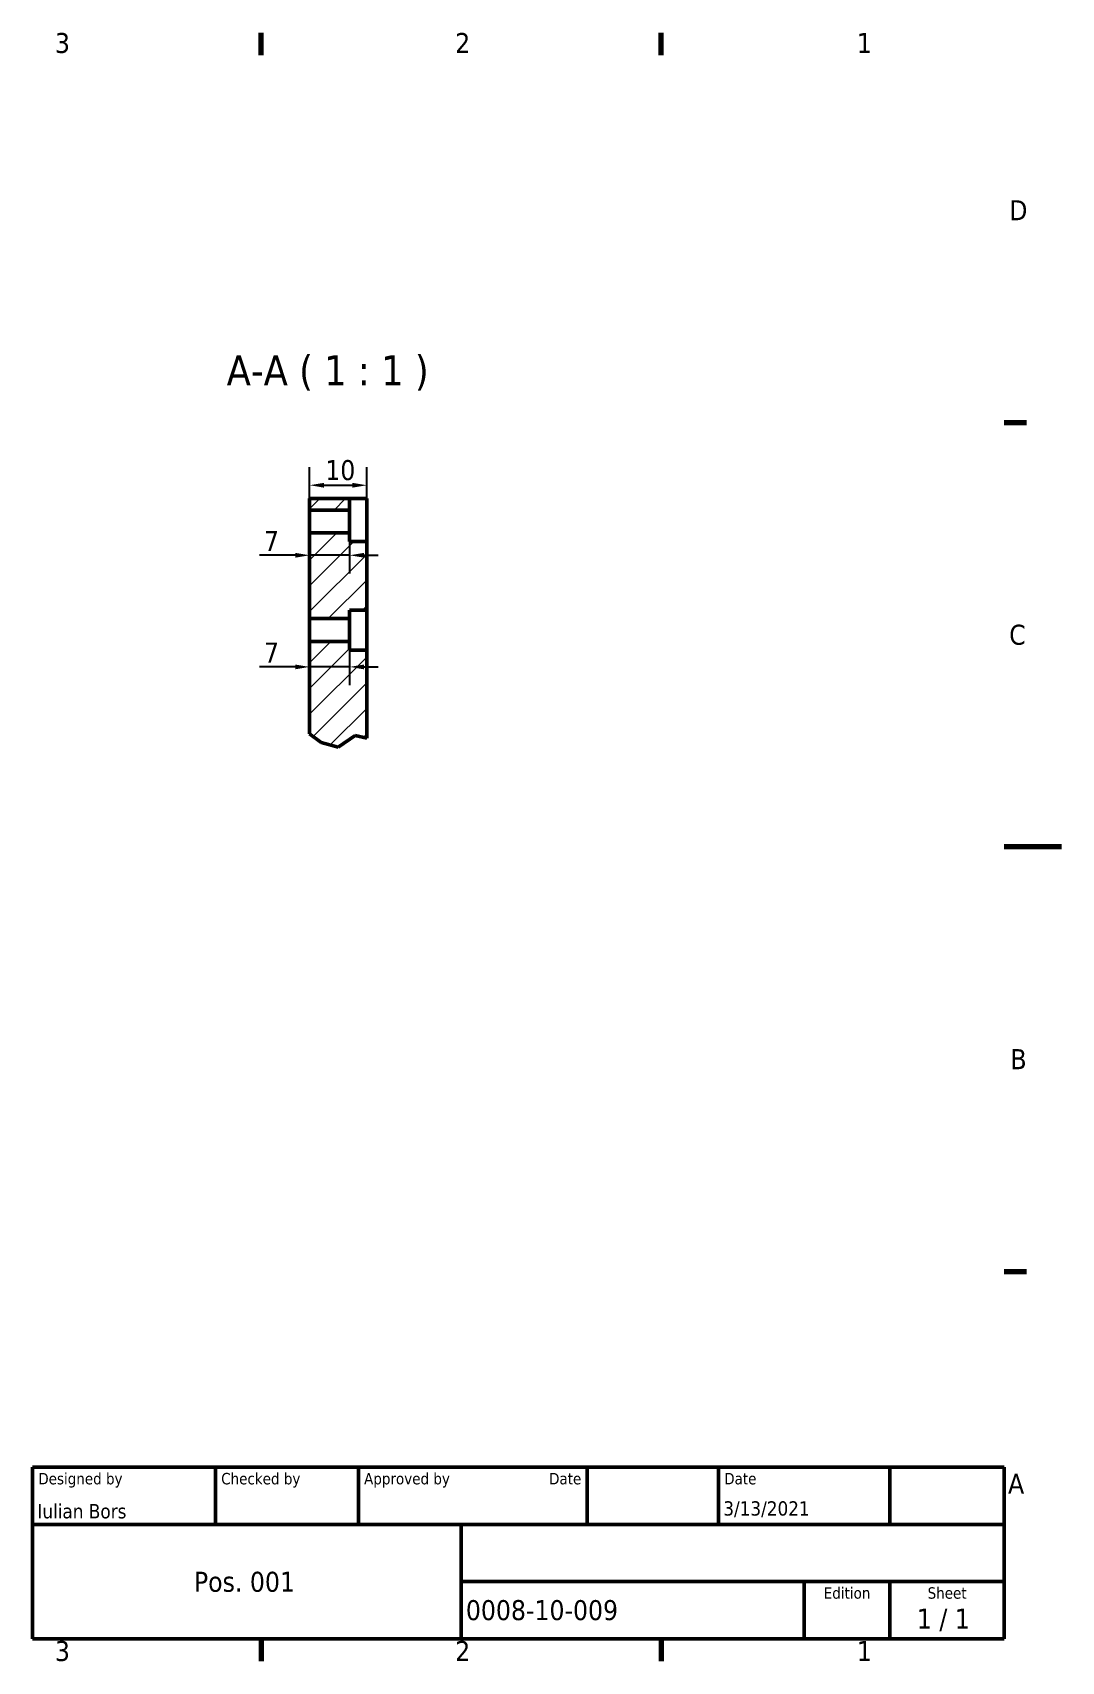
# Model space of a CAD drawing. Header units: millimetres. Extents: x 0 to 420, y 0 to 297.
# Drawn here: x 240 to 420, y 6 to 291 of the extents above; entities that cross this region are included whole.
import ezdxf
from ezdxf.enums import TextEntityAlignment as Align

# ---------------------------------------------------------------- set-up
doc = ezdxf.new("R2010")
doc.units = ezdxf.units.MM
for name, color, linetype, lineweight in [('Border (ISO)', 7, 'Continuous', 70), ('Break Line (ISO)', 7, 'Continuous', 50), ('Dimension (ISO)', 7, 'Continuous', 25), ('Hatch (ISO)', 7, 'Continuous', 18), ('Symbol (ISO)', 7, 'Continuous', 25), ('Title (ISO)', 7, 'Continuous', 50), ('Visible (ISO)', 7, 'Continuous', 50)]:
    doc.layers.add(name, color=color, linetype=linetype, lineweight=lineweight)
doc.styles.add('Label Text (ISO)', font='tahoma.ttf')
doc.styles.add('Note Text (ISO)', font='tahoma.ttf')
doc.styles.add('Text Style39', font='tahoma.ttf')
doc.styles.add('Text Style41', font='tahoma.ttf')
doc.dimstyles.new('Default - Method 1b (ISO)', dxfattribs={"dimtxt": 3.5, "dimasz": 2.5, "dimexe": 3.175, "dimexo": 0, "dimgap": 0.762, "dimtad": 1, "dimtoh": 1, "dimrnd": 1e-08, "dimtxsty": 'Note Text (ISO)', "dimcen": 0.09, "dimdle": 10, "dimclrd": 256, "dimclre": 256, "dimclrt": 256, "dimazin": 2, "dimtfac": 1, "dimtmove": 0, "dimatfit": 3, "dimfxl": 0, "dimtolj": 1, "dimlwd": -1, "dimlwe": -1, "dimarcsym": 0})

# ---------------------------------------------------------------- blocks, each defined once
blk = doc.blocks.new('Borders Default Border')
at = {"layer": 'Border (ISO)'}
for p, q in [((280, 287), (280, 290.9)), ((350, 287), (350, 290.9)), ((410, 222.75), (413.9, 222.75)), ((410, 74.25), (413.9, 74.25)), ((280, 10), (280, 6.1)), ((350, 10), (350, 6.1))]:
    blk.add_line(p, q, dxfattribs=at)
at = {"layer": 'Border (ISO)', "flags": 128}
blk.add_lwpolyline([(420, 148.5), (410, 148.5)], dxfattribs=at)
at = {"layer": 'Border (ISO)', "char_height": 3.5, "attachment_point": 7, "style": 'Note Text (ISO)'}
for s, insert in [('3', (243.91, 287.33)), ('2', (313.94, 287.4)), ('1', (384.21, 287.4)), ('D', (410.87, 258.13)), ('C', (410.86, 183.81)), ('B', (411.08, 109.63)), ('A', (410.66, 35.38)), ('3', (243.91, 6.03)), ('2', (313.94, 6.1)), ('1', (384.21, 6.1))]:
    blk.add_mtext(s, dxfattribs=dict(at, insert=insert))
blk = doc.blocks.new('*D41')
at = {"layer": 'Defpoints', "color": 0}
for p in [(288.47, 184.44), (295.47, 184.44), (288.47, 180)]:
    blk.add_point(p, dxfattribs=at)
at = {"layer": 'Dimension (ISO)'}
for p, q in [((288.47, 184.44), (288.47, 176.82)), ((295.47, 184.44), (295.47, 176.82)), ((285.97, 180), (279.72, 180)), ((295.47, 180), (288.47, 180)), ((297.97, 180), (300.47, 180))]:
    blk.add_line(p, q, dxfattribs=at)
for points in [[(285.97, 180.41), (285.97, 179.58), (288.47, 180)], [(297.97, 180.41), (297.97, 179.58), (295.47, 180)]]:
    blk.add_solid(points, dxfattribs=at)
at = {"layer": 'Dimension (ISO)', "insert": (280.49, 184.26), "char_height": 3.5, "attachment_point": 1, "style": 'Note Text (ISO)'}
blk.add_mtext('\\A1;7', dxfattribs=at)
blk = doc.blocks.new('*D42')
at = {"layer": 'Defpoints', "color": 0}
for p in [(298.47, 211.78), (288.47, 184.44), (298.47, 182.94)]:
    blk.add_point(p, dxfattribs=at)
at = {"layer": 'Dimension (ISO)'}
for p, q in [((288.47, 184.44), (288.47, 214.95)), ((298.47, 182.94), (298.47, 214.95)), ((290.97, 211.78), (295.97, 211.78))]:
    blk.add_line(p, q, dxfattribs=at)
for points in [[(290.97, 212.19), (290.97, 211.36), (288.47, 211.78)], [(295.97, 212.19), (295.97, 211.36), (298.47, 211.78)]]:
    blk.add_solid(points, dxfattribs=at)
at = {"layer": 'Dimension (ISO)', "insert": (291.21, 216.18), "char_height": 3.5, "attachment_point": 1, "style": 'Note Text (ISO)'}
blk.add_mtext('\\A1;10', dxfattribs=at)
blk = doc.blocks.new('*D43')
at = {"layer": 'Defpoints', "color": 0}
for p in [(295.47, 201.94), (295.47, 199.53), (288.47, 197.83)]:
    blk.add_point(p, dxfattribs=at)
at = {"layer": 'Dimension (ISO)'}
for p, q in [((285.97, 199.53), (279.72, 199.53)), ((295.47, 199.53), (288.47, 199.53)), ((295.47, 201.94), (295.47, 196.35)), ((297.97, 199.53), (300.47, 199.53))]:
    blk.add_line(p, q, dxfattribs=at)
for points in [[(285.97, 199.94), (285.97, 199.11), (288.47, 199.53)], [(297.97, 199.94), (297.97, 199.11), (295.47, 199.53)]]:
    blk.add_solid(points, dxfattribs=at)
at = {"layer": 'Dimension (ISO)', "insert": (280.49, 203.79), "char_height": 3.5, "attachment_point": 1, "style": 'Note Text (ISO)'}
blk.add_mtext('\\A1;7', dxfattribs=at)
blk = doc.blocks.new('Title Blocks I.A.B')
at = {"layer": 'Title (ISO)'}
for p, q in [((270.07, 130), (100.07, 130)), ((100.07, 130), (100.07, 100)), ((132.07, 120), (132.07, 130)), ((157.07, 120), (157.07, 130)), ((197.07, 120), (197.07, 130)), ((220.07, 120), (220.07, 130)), ((250.07, 120), (250.07, 130)), ((270.07, 100), (270.07, 130)), ((100.07, 120), (270.07, 120)), ((175.07, 120), (175.07, 100)), ((270.07, 110), (175.07, 110)), ((235.07, 100), (235.07, 110)), ((250.07, 100), (250.07, 110)), ((100.07, 100), (270.07, 100))]:
    blk.add_line(p, q, dxfattribs=at)
at = {"layer": 'Title (ISO)', "style": 'Text Style41'}
for s, p in [('Designed by', (101.07, 129)), ('Checked by', (133.07, 129)), ('Approved by', (158.07, 129)), ('Date', (221.07, 129))]:
    blk.add_text(s, height=2, dxfattribs=at).set_placement(p, align=Align.TOP_LEFT)
blk.add_text('Date', height=2, dxfattribs=at).set_placement((196.07, 129), align=Align.TOP_RIGHT)
for s, p in [('Edition', (242.57, 109)), ('Sheet', (260.07, 109))]:
    blk.add_text(s, height=2, dxfattribs=at).set_placement(p, align=Align.TOP_CENTER)
at = {"layer": 'Title (ISO)', "style": 'Note Text (ISO)'}
blk.add_text('1 / 1 ', height=3.5, dxfattribs=at).set_placement((260.07, 103.5), align=Align.MIDDLE_CENTER)
at = {"layer": 'Title (ISO)'}
for tag, p, height, style in [('AUTHOR_001', (100.92, 121.05), 2.5, 'Text Style39'), ('CREATION_DATE_001', (220.91, 121.54), 2.5, 'Text Style39'), ('COMPANY_001', (128.3, 108.21), 3.5, 'Note Text (ISO)'), ('PART_NUMBER_001', (175.88, 103.25), 3.5, 'Note Text (ISO)')]:
    blk.add_attdef(tag, p, '', height=height, dxfattribs=dict(at, style=style))
at = {"layer": 'Title (ISO)', "style": 'Text Style39'}
for tag, p in [('CHECKED_BY', (133.07, 121)), ('ENG_APPROVED_BY', (158.07, 121))]:
    blk.add_attdef(tag, text='', height=2.5, dxfattribs=at).set_placement(p, align=Align.BOTTOM_LEFT)
blk.add_attdef('ENG_APPROVAL_DATE', text='', height=2.5, dxfattribs=at).set_placement((196.07, 121), align=Align.BOTTOM_RIGHT)
at = {"layer": 'Title (ISO)', "style": 'Note Text (ISO)'}
for tag, p in [('TITLE', (222.57, 115)), ('REVISION_NUMBER', (242.57, 103.5))]:
    blk.add_attdef(tag, text='', height=3.5, dxfattribs=at).set_placement(p, align=Align.MIDDLE_CENTER)

msp = doc.modelspace()

# ---------------------------------------------------------------- hatches: boundary and pattern name
at = {"layer": 'Hatch (ISO)'}
h = msp.add_hatch(dxfattribs=at)
h.set_pattern_fill('ANSI31', color=256, scale=25.4, style=0)
h.set_pattern_definition([(45, (0, 0), (-2.245064, 2.245064), [])])
h.paths.add_polyline_path([(293.47, 165.9739), (296.4307, 168.0277), (298.47, 167.544), (298.47, 182.9385), (295.47, 182.9385), (295.47, 184.4385), (288.47, 184.4385), (288.47, 168.3099), (290.5094, 166.7801)])
h.paths.add_polyline_path([(295.47, 209.4385), (288.47, 209.4385), (288.47, 207.4385), (295.47, 207.4385)])
h.paths.add_polyline_path([(295.47, 188.4385), (295.47, 189.9385), (298.47, 189.9385), (298.47, 201.9385), (295.47, 201.9385), (295.47, 203.4385), (288.47, 203.4385), (288.47, 188.4385)])

# ---------------------------------------------------------------- linework, layer by layer
at = {"layer": 'Break Line (ISO)'}
for p, q in [((288.47, 168.3099), (290.5094, 166.7801)), ((290.5094, 166.7801), (293.47, 165.9739)), ((293.47, 165.9739), (296.4307, 168.0277)), ((296.4307, 168.0277), (298.47, 167.544))]:
    msp.add_line(p, q, dxfattribs=at)
at = {"layer": 'Visible (ISO)'}
for p, q in [((295.47, 209.4385), (288.47, 209.4385)), ((288.47, 209.4385), (288.47, 207.4385)), ((295.47, 207.4385), (295.47, 209.4385)), ((295.47, 209.4385), (298.47, 209.4385)), ((298.47, 209.4385), (298.47, 205.4385)), ((288.47, 207.4385), (295.47, 207.4385)), ((288.47, 203.4385), (288.47, 207.4385)), ((295.47, 203.4385), (295.47, 207.4385)), ((298.47, 205.4385), (298.47, 201.9385)), ((295.47, 203.4385), (288.47, 203.4385)), ((288.47, 203.4385), (288.47, 188.4385)), ((295.47, 201.9385), (295.47, 203.4385)), ((298.47, 201.9385), (295.47, 201.9385)), ((298.47, 189.9385), (298.47, 201.9385)), ((288.47, 188.4385), (295.47, 188.4385)), ((288.47, 184.4385), (288.47, 188.4385)), ((295.47, 188.4385), (295.47, 189.9385)), ((295.47, 189.9385), (298.47, 189.9385)), ((295.47, 184.4385), (295.47, 188.4385)), ((298.47, 189.9385), (298.47, 182.9385)), ((288.47, 184.4385), (288.47, 168.3099)), ((295.47, 184.4385), (288.47, 184.4385)), ((295.47, 182.9385), (295.47, 184.4385)), ((298.47, 182.9385), (295.47, 182.9385)), ((298.47, 167.544), (298.47, 182.9385))]:
    msp.add_line(p, q, dxfattribs=at)

# ---------------------------------------------------------------- block references
msp.add_blockref('Borders Default Border', (0, 0))
msp.add_blockref('Title Blocks I.A.B', (139.9286, -90)).add_auto_attribs({'PART_NUMBER_001': '0008-10-009', 'COMPANY_001': 'Pos. 001', 'AUTHOR_001': 'Iulian Bors', 'CREATION_DATE_001': '3/13/2021'})

# ---------------------------------------------------------------- texts
at = {"layer": 'Symbol (ISO)', "insert": (273.9555, 228.315), "char_height": 5.25, "attachment_point": 7, "style": 'Label Text (ISO)'}
msp.add_mtext('A-A ( 1 : 1 )', dxfattribs=at)

# ---------------------------------------------------------------- dimensions: what is measured, and where the dimension line sits
at = {"layer": 'Dimension (ISO)'}
for base, p1, p2, override, picture, middle in [((298.47, 211.7763), (288.47, 184.4385), (298.47, 182.9385), {"dimgap": 0.762, "dimtoh": 0, "dimdec": 2, "dimtol": 0, "dimlim": 0, "dimtp": 0, "dimtm": 0, "dimtdec": 2, "dimtofl": 0, "dimatfit": 1}, '*D42', (293.47, 211.7763)), ((295.47, 199.5252), (288.47, 197.8347), (295.47, 201.9385), {"dimgap": 0.762, "dimtoh": 0, "dimdec": 2, "dimse1": 1, "dimtol": 0, "dimlim": 0, "dimtp": 0, "dimtm": 0, "dimtdec": 2, "dimtofl": 1, "dimatfit": 1}, '*D43', (281.5974, 199.5252)), ((288.47, 179.997), (295.47, 184.4385), (288.47, 184.4385), {"dimgap": 0.762, "dimtoh": 0, "dimdec": 2, "dimtol": 0, "dimlim": 0, "dimtp": 0, "dimtm": 0, "dimtdec": 2, "dimtofl": 1, "dimatfit": 1}, '*D41', (281.5974, 179.997))]:
    dim = msp.add_linear_dim(base=base, p1=p1, p2=p2, angle=180, dimstyle='Default - Method 1b (ISO)', override=override, dxfattribs=at)
    dim.commit()
    dim.dimension.update_dxf_attribs({"geometry": picture, "text_midpoint": middle, "dimtype": 160})

doc.saveas('drawing.dxf')
